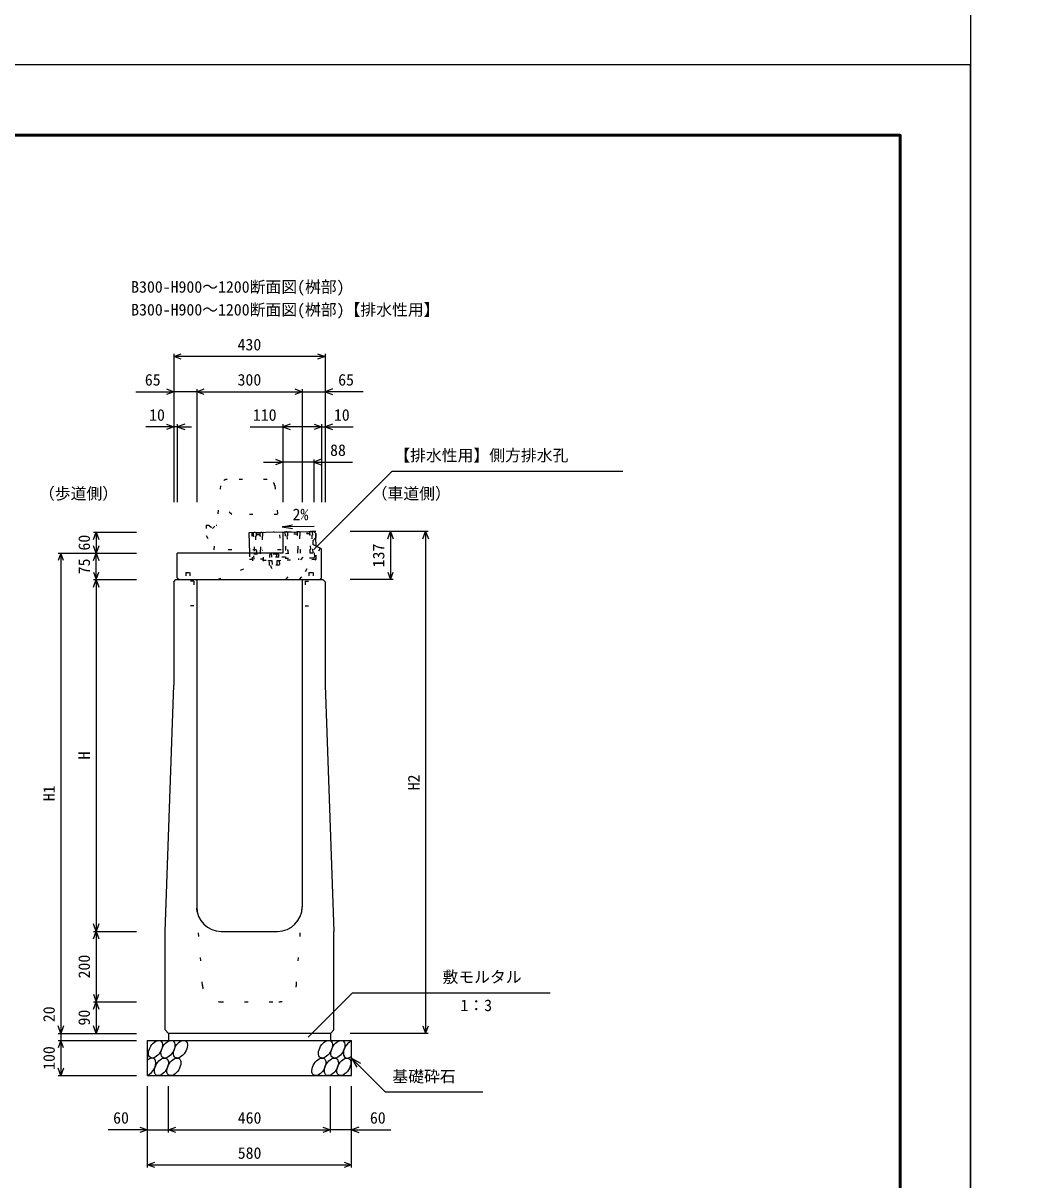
# Model space of a CAD drawing. Units: millimetres, scale not verified. Extents: x -12600 to 12600, y -5940 to 5940.
# Drawn here: x -6893 to -4000, y -3169 to 119 of the extents above; entities that cross this region are included whole.
import ezdxf
from ezdxf.enums import TextEntityAlignment as Align

# ---------------------------------------------------------------- set-up
doc = ezdxf.new("R2010")
doc.units = ezdxf.units.MM
doc.header["$LTSCALE"] = 40
doc.linetypes.add('DOTTED', pattern=[1.75, 0.25, -1.5])
for name, color, linetype, lineweight in [('0-0_DIM', 7, 'Continuous', 25), ('0-1_Defpoints', 5, 'Continuous', 25), ('0-2_HATCH', 6, 'DOTTED', 25), ('0-5_OUTLINE', 3, 'Continuous', 25), ('0-6_OUTLINE2', 4, 'DOTTED', 25), ('0-7_TXT', 7, 'Continuous', 25), ('0-8_WAKU', 3, 'Continuous', 25)]:
    doc.layers.add(name, color=color, linetype=linetype, lineweight=lineweight)
doc.styles.add('ＭＳ ゴシック', font='')
doc.styles.get('ＭＳ ゴシック').set_extended_font_data('MS Gothic')

msp = doc.modelspace()

# ---------------------------------------------------------------- linework, layer by layer
at = {"layer": '0-0_DIM'}
for p, q in [((-6465, -821.3), (-6465, -1242.94)), ((-6035, -821.3), (-6035, -1242.94)), ((-6035, -828.8), (-6465, -828.8)), ((-6573.38, -928.8), (-6465, -928.8)), ((-6400, -928.8), (-6465, -928.8)), ((-6400, -921.3), (-6400, -1242.94)), ((-6400, -928.8), (-6100, -928.8)), ((-6100, -921.3), (-6100, -1242.94)), ((-6100, -928.8), (-6035, -928.8)), ((-5926.62, -928.8), (-6035, -928.8)), ((-6465, -1028.8), (-6544.84, -1028.8)), ((-6455, -1028.8), (-6465, -1028.8)), ((-6455, -1021.3), (-6455, -1242.94)), ((-6455, -1028.8), (-6415.08, -1028.8)), ((-6247.82, -1028.8), (-6155, -1028.8)), ((-6155, -1021.3), (-6155, -1242.94)), ((-6045, -1028.8), (-6155, -1028.8)), ((-6045, -1021.3), (-6045, -1242.94)), ((-6045, -1028.8), (-6035, -1028.8)), ((-6035, -1028.8), (-5955.16, -1028.8)), ((-6210, -1128.8), (-6155, -1128.8)), ((-6067, -1128.8), (-6155, -1128.8)), ((-6067, -1121.3), (-6067, -1242.94)), ((-6067, -1128.8), (-5957, -1128.8)), ((-6066.54, -1377.09), (-5844.4, -1154.95)), ((-5844.4, -1154.95), (-5188.5, -1154.95)), ((-6693.5, -1327.94), (-6571, -1327.94)), ((-6686, -1327.94), (-6686, -1387.94)), ((-5741.5, -1325.94), (-5964, -1325.94)), ((-5849, -1325.94), (-5849, -1462.94)), ((-5749, -1325.94), (-5749, -2752.94)), ((-6793.5, -1387.94), (-6571, -1387.94)), ((-6786, -1387.94), (-6786, -2752.94)), ((-6686, -1462.94), (-6686, -1387.94)), ((-6693.5, -1462.94), (-6571, -1462.94)), ((-6686, -1462.94), (-6686, -2462.94)), ((-5841.5, -1462.94), (-5964, -1462.94)), ((-6693.5, -2462.94), (-6571, -2462.94)), ((-6686, -2462.94), (-6686, -2662.94)), ((-6693.5, -2662.94), (-6571, -2662.94)), ((-6686, -2662.94), (-6686, -2752.94)), ((-6082.89, -2763.75), (-5956.66, -2637.52)), ((-5956.66, -2637.52), (-5395.19, -2637.52)), ((-6793.5, -2752.94), (-6571, -2752.94)), ((-6786, -2752.94), (-6786, -2772.94)), ((-5741.5, -2752.94), (-5964, -2752.94)), ((-6793.5, -2772.94), (-6571, -2772.94)), ((-6786, -2772.94), (-6786, -2872.94)), ((-5960, -2822.94), (-5864.24, -2918.7)), ((-5960, -2822.94), (-5934.02, -2837.94)), ((-5960, -2822.94), (-5945, -2848.92)), ((-6793.5, -2872.94), (-6571, -2872.94)), ((-6540, -3134.31), (-6540, -2902.94)), ((-6480, -3034.31), (-6480, -2902.94)), ((-6020, -3034.31), (-6020, -2902.94)), ((-5960, -3134.31), (-5960, -2902.94)), ((-5864.24, -2918.7), (-5586.69, -2918.7)), ((-6540, -3026.81), (-6651.79, -3026.81)), ((-6540, -3026.81), (-6480, -3026.81)), ((-6480, -3026.81), (-6020, -3026.81)), ((-5960, -3026.81), (-6020, -3026.81)), ((-5960, -3026.81), (-5848.21, -3026.81)), ((-6540, -3126.81), (-5960, -3126.81))]:
    msp.add_line(p, q, dxfattribs=at)
for points in [[(-6443.86, -836.5), (-6465, -828.8), (-6443.86, -821.11)], [(-6056.14, -821.11), (-6035, -828.8), (-6056.14, -836.5)], [(-6486.14, -921.11), (-6465, -928.8), (-6486.14, -936.5)], [(-6378.86, -936.5), (-6400, -928.8), (-6378.86, -921.11)], [(-6121.14, -921.11), (-6100, -928.8), (-6121.14, -936.5)], [(-6013.86, -921.11), (-6035, -928.8), (-6013.86, -936.5)], [(-6486.14, -1021.11), (-6465, -1028.8), (-6486.14, -1036.5)], [(-6433.86, -1021.11), (-6455, -1028.8), (-6433.86, -1036.5)], [(-6133.86, -1021.11), (-6155, -1028.8), (-6133.86, -1036.5)], [(-6066.14, -1021.11), (-6045, -1028.8), (-6066.14, -1036.5)], [(-6013.86, -1021.11), (-6035, -1028.8), (-6013.86, -1036.5)], [(-6176.14, -1121.11), (-6155, -1128.8), (-6176.14, -1136.5)], [(-6045.86, -1121.11), (-6067, -1128.8), (-6045.86, -1136.5)], [(-6693.7, -1349.09), (-6686, -1327.94), (-6678.3, -1349.09)], [(-5856.7, -1347.09), (-5849, -1325.94), (-5841.3, -1347.09)], [(-5756.7, -1347.09), (-5749, -1325.94), (-5741.3, -1347.09)], [(-6678.3, -1366.8), (-6686, -1387.94), (-6693.7, -1366.8)], [(-6778.3, -1409.09), (-6786, -1387.94), (-6793.7, -1409.09)], [(-6693.7, -1409.09), (-6686, -1387.94), (-6678.3, -1409.09)], [(-6693.7, -1441.8), (-6686, -1462.94), (-6678.3, -1441.8)], [(-5856.7, -1441.8), (-5849, -1462.94), (-5841.3, -1441.8)], [(-6693.7, -1484.09), (-6686, -1462.94), (-6678.3, -1484.09)], [(-6678.3, -2441.8), (-6686, -2462.94), (-6693.7, -2441.8)], [(-6693.7, -2484.09), (-6686, -2462.94), (-6678.3, -2484.09)], [(-6693.7, -2641.8), (-6686, -2662.94), (-6678.3, -2641.8)], [(-6693.7, -2684.09), (-6686, -2662.94), (-6678.3, -2684.09)], [(-6778.3, -2731.8), (-6786, -2752.94), (-6793.7, -2731.8)], [(-6678.3, -2731.8), (-6686, -2752.94), (-6693.7, -2731.8)], [(-5756.7, -2731.8), (-5749, -2752.94), (-5741.3, -2731.8)], [(-6778.3, -2794.09), (-6786, -2772.94), (-6793.7, -2794.09)], [(-6778.3, -2851.8), (-6786, -2872.94), (-6793.7, -2851.8)], [(-6561.14, -3019.11), (-6540, -3026.81), (-6561.14, -3034.5)], [(-6458.86, -3034.5), (-6480, -3026.81), (-6458.86, -3019.11)], [(-6041.14, -3019.11), (-6020, -3026.81), (-6041.14, -3034.5)], [(-5938.86, -3019.11), (-5960, -3026.81), (-5938.86, -3034.5)], [(-6518.86, -3134.5), (-6540, -3126.81), (-6518.86, -3119.11)], [(-5981.14, -3119.11), (-5960, -3126.81), (-5981.14, -3134.5)]]:
    msp.add_lwpolyline(points, dxfattribs=at)
at = {"layer": '0-1_Defpoints'}
for points in [[(-4200, -5940), (12600, -5940), (12600, 5940), (-4200, 5940)], [(-12600, -5940), (-4200, -5940), (-4200, 0), (-12600, 0)]]:
    msp.add_lwpolyline(points, close=True, dxfattribs=at)
at = {"layer": '0-2_HATCH'}
for p, q in [((-6240.76, -1409.59), (-6242.28, -1329.6)), ((-6071.31, -1326.85), (-6238.28, -1330.03)), ((-6219.61, -1329.67), (-6231.23, -1332.37)), ((-6219.5, -1335.67), (-6231.16, -1335.89)), ((-6212.61, -1329.54), (-6211.19, -1404.53)), ((-6061.32, -1326.16), (-6155, -1327.94)), ((-6148.96, -1328.33), (-6147.53, -1403.31)), ((-6113.63, -1327.65), (-6141.85, -1334.19)), ((-6113.52, -1333.65), (-6141.85, -1334.19)), ((-6078.31, -1326.98), (-6106.52, -1333.52)), ((-6078.19, -1332.98), (-6106.52, -1333.52)), ((-6064.46, -1397.23), (-6065.82, -1326.24)), ((-6061, -1342.85), (-6061.32, -1326.16)), ((-6236.85, -1405.01), (-6237.32, -1380.02)), ((-6070.35, -1376.84), (-6069.88, -1401.83)), ((-6059.85, -1403.14), (-6060.53, -1367.77)), ((-6068.88, -1401.82), (-6240.85, -1405.09)), ((-6062.79, -1406.2), (-6240.76, -1409.59)), ((-6237.13, -1390.02), (-6211.47, -1389.53)), ((-6147.62, -1398.81), (-6211.27, -1400.03)), ((-6195.54, -1408.73), (-6162.54, -1408.1)), ((-6192.63, -1422.68), (-6192.86, -1410.18)), ((-6190, -1390.26), (-6192.46, -1392.19)), ((-6192.3, -1399.69), (-6192.46, -1392.19)), ((-6166.06, -1399.15), (-6192.3, -1399.69)), ((-6192.06, -1391.84), (-6190, -1390.26)), ((-6168.75, -1389.82), (-6190, -1390.26)), ((-6186.06, -1399.56), (-6186.21, -1392.06)), ((-6185.94, -1410.05), (-6185.7, -1422.54)), ((-6172.31, -1399.27), (-6172.46, -1391.78)), ((-6172.08, -1409.78), (-6171.85, -1422.28)), ((-6166.63, -1391.31), (-6168.75, -1389.82)), ((-6166.06, -1399.15), (-6166.21, -1391.65)), ((-6165.16, -1409.65), (-6164.92, -1422.15)), ((-6162.54, -1408.1), (-6162.51, -1409.6)), ((-6147.82, -1388.32), (-6070.16, -1386.84)), ((-6110.87, -1402.62), (-6110.78, -1407.11)), ((-6164.92, -1422.15), (-6192.63, -1422.68))]:
    msp.add_line(p, q, dxfattribs=at)
at = {"layer": '0-2_HATCH', "linetype": 'Continuous'}
msp.add_line((-6060.53, -1367.77), (-6061, -1342.85), dxfattribs=at)
msp.add_lwpolyline([(-6155, -1327.94), (-6251.28, -1329.78), (-6250.18, -1387.94)], dxfattribs=at)
at = {"layer": '0-2_HATCH'}
for points in [[(-6237.32, -1380.02), (-6235.82, -1379.99), (-6236.59, -1340), (-6238.09, -1340.03), (-6238.28, -1330.03)], [(-6232.78, -1329.92), (-6233.29, -1329.23), (-6236.29, -1329.29), (-6236.78, -1330)], [(-6231.28, -1329.89), (-6231.09, -1339.89), (-6232.59, -1339.92), (-6231.82, -1379.91), (-6230.33, -1379.89), (-6230.13, -1389.88)], [(-6218.47, -1389.66), (-6218.66, -1379.66), (-6217.16, -1379.64), (-6217.92, -1339.64), (-6219.42, -1339.67), (-6219.61, -1329.67)], [(-6214.11, -1329.57), (-6214.63, -1328.88), (-6217.63, -1328.93), (-6218.11, -1329.64)], [(-6212.42, -1339.54), (-6213.92, -1339.57), (-6213.16, -1379.56), (-6211.66, -1379.53)], [(-6178.79, -1328.9), (-6179.3, -1328.2), (-6182.3, -1328.26), (-6182.79, -1328.97)], [(-6148.01, -1378.32), (-6146.51, -1378.29), (-6147.27, -1338.3), (-6148.77, -1338.33)], [(-6143.46, -1328.22), (-6143.97, -1327.53), (-6146.97, -1327.59), (-6147.46, -1328.3)], [(-6141.96, -1328.19), (-6141.77, -1338.19), (-6143.27, -1338.22), (-6142.51, -1378.21), (-6141.01, -1378.18), (-6140.82, -1388.18)], [(-6112.49, -1387.64), (-6112.68, -1377.65), (-6111.18, -1377.62), (-6111.94, -1337.62), (-6113.44, -1337.65), (-6113.63, -1327.65)], [(-6108.13, -1327.55), (-6108.65, -1326.86), (-6111.65, -1326.92), (-6112.13, -1327.63)], [(-6106.63, -1327.52), (-6106.44, -1337.52), (-6107.94, -1337.55), (-6107.18, -1377.54), (-6105.68, -1377.51), (-6105.49, -1387.51)], [(-6077.16, -1386.97), (-6077.35, -1376.97), (-6075.85, -1376.94), (-6076.61, -1336.95), (-6078.11, -1336.98), (-6078.31, -1326.98)], [(-6072.81, -1326.88), (-6073.32, -1326.19), (-6076.32, -1326.24), (-6076.81, -1326.95)], [(-6071.31, -1326.85), (-6071.12, -1336.85), (-6072.62, -1336.87), (-6071.85, -1376.87), (-6070.35, -1376.84)], [(-6250.18, -1387.94), (-6249.85, -1404.76), (-6240.86, -1404.59)], [(-6162.51, -1409.6), (-6195.51, -1410.23), (-6195.54, -1408.73)]]:
    msp.add_lwpolyline(points, dxfattribs=at)
for centre, radius, start, end in [((-6189.27, -1395.4), 4.53, 47.57461, 134.78335), ((-6178.96, -1410.2), 19.53, 70.56972, 111.78823), ((-6169.27, -1394.99), 4.53, 47.57461, 134.78335), ((-6068.96, -1397.32), 4.5, 271.09113, 1.09113), ((-6062.85, -1403.2), 3, 271.09113, 1.09113), ((-6178.77, -1422.41), 11, 181.09113, 1.09113)]:
    msp.add_arc(centre, radius, start, end, dxfattribs=at)
at = {"layer": '0-2_HATCH', "linetype": 'Continuous'}
for centre in [(-6517.11, -2797.94), (-6481.63, -2797.94), (-6446.16, -2797.94), (-6033.95, -2797.94), (-5998.48, -2797.94), (-6500.23, -2847.94), (-6464.75, -2847.94), (-6052.55, -2847.94), (-6017.07, -2847.94), (-5981.59, -2847.94)]:
    msp.add_ellipse(centre, major_axis=(14.54, 23.54), ratio=0.5792, dxfattribs=at)
for centre, start_param, end_param in [((-5963, -2797.94), 0.6666252, 4.1103269), ((-6535.7, -2847.94), 3.7419964, 7.318141)]:
    msp.add_ellipse(centre, major_axis=(14.54, 23.54), ratio=0.5792, start_param=start_param, end_param=end_param, dxfattribs=at)
at = {"layer": '0-5_OUTLINE', "linetype": 'DOTTED'}
for p, q in [((-6199.54, -1177.99), (-6313.34, -1177.99)), ((-6331.81, -1195.99), (-6343, -1307.94)), ((-6178.2, -1195.95), (-6160, -1377.94)), ((-6373, -1307.94), (-6373, -1337.94)), ((-6373, -1307.94), (-6365, -1307.94)), ((-6365, -1307.94), (-6355, -1317.94)), ((-6373, -1337.94), (-6350, -1377.94)), ((-6160, -1377.94), (-6350, -1377.94))]:
    msp.add_line(p, q, dxfattribs=at)
at = {"layer": '0-5_OUTLINE'}
for p, q in [((-6155, -1327.94), (-6067, -1326.27)), ((-6155, -1327.94), (-6155, -1387.94)), ((-6070, -1352.85), (-6061, -1342.85)), ((-6067, -1326.27), (-6061, -1332.15)), ((-6061, -1332.15), (-6061, -1342.85)), ((-6070, -1352.85), (-6070, -1362.85)), ((-6045, -1375.85), (-6070, -1362.85)), ((-6045, -1457.94), (-6045, -1375.85)), ((-6455, -1457.94), (-6455, -1387.94)), ((-6155, -1387.94), (-6455, -1387.94)), ((-6465, -1468.94), (-6459, -1462.94)), ((-6465, -1468.94), (-6465, -1762.94)), ((-6459, -1462.94), (-6041, -1462.94)), ((-6455, -1457.94), (-6450, -1462.94)), ((-6400, -1462.94), (-6400, -2392.94)), ((-6100, -1462.94), (-6100, -2392.94)), ((-6050, -1462.94), (-6045, -1457.94)), ((-6041, -1462.94), (-6035, -1468.94)), ((-6035, -1468.94), (-6035, -1762.94)), ((-6490, -2462.94), (-6465, -1762.94)), ((-6035, -1762.94), (-6010, -2462.94)), ((-6490, -2742.94), (-6490, -2462.94)), ((-6330, -2462.94), (-6170, -2462.94)), ((-6490, -2742.94), (-6480, -2752.94)), ((-6020, -2752.94), (-6480, -2752.94)), ((-6480, -2752.94), (-6480, -2772.94)), ((-6020, -2752.94), (-6020, -2772.94)), ((-6540, -2772.94), (-5960, -2772.94)), ((-6540, -2872.94), (-6540, -2772.94)), ((-5960, -2872.94), (-5960, -2772.94)), ((-6540, -2872.94), (-5960, -2872.94))]:
    msp.add_line(p, q, dxfattribs=at)
at = {"layer": '0-5_OUTLINE', "linetype": 'DOTTED'}
msp.add_lwpolyline([(-6355, -1317.94), (-6345, -1307.94), (-6343, -1307.94)], dxfattribs=at)
at = {"layer": '0-5_OUTLINE'}
msp.add_lwpolyline([(-6020, -2752.94), (-6010, -2742.94), (-6010, -2462.94)], dxfattribs=at)
at = {"layer": '0-5_OUTLINE', "linetype": 'DOTTED'}
for centre, start, end in [((-6311.9, -1197.94), 94.13229, 174.40835), ((-6198.1, -1197.94), 4.08463, 93.6009)]:
    msp.add_arc(centre, 20, start, end, dxfattribs=at)
at = {"layer": '0-5_OUTLINE'}
for centre, start, end in [((-6330, -2392.94), 180, 270), ((-6170, -2392.94), 270, 0)]:
    msp.add_arc(centre, 70, start, end, dxfattribs=at)
at = {"layer": '0-6_OUTLINE2'}
for p, q in [((-6350, -1377.94), (-6343, -1307.94)), ((-6146.21, -1462.79), (-6070, -1362.85)), ((-6048.67, -1373.94), (-6105.81, -1462.79)), ((-6340.12, -1462.94), (-6208.77, -1408.98)), ((-6107.2, -1462.94), (-6059.88, -1401.64)), ((-6431, -1442.44), (-6419, -1442.44)), ((-6431, -1442.44), (-6431, -1467.44)), ((-6419, -1442.44), (-6419, -1467.44)), ((-6081, -1442.44), (-6069, -1442.44)), ((-6081, -1442.44), (-6081, -1467.44)), ((-6069, -1442.44), (-6069, -1467.44)), ((-6408, -1467.44), (-6463.5, -1467.44)), ((-6408, -1467.44), (-6408, -1537.44)), ((-6092, -1467.44), (-6092, -1537.44)), ((-6092, -1467.44), (-6036.5, -1467.44)), ((-6408, -1537.44), (-6463.5, -1537.44)), ((-6092, -1537.44), (-6036.5, -1537.44)), ((-6383.43, -2616.64), (-6400, -2392.94)), ((-6116.57, -2616.64), (-6100, -2392.94)), ((-6333.57, -2662.94), (-6166.43, -2662.94))]:
    msp.add_line(p, q, dxfattribs=at)
msp.add_lwpolyline([(-6170, -1277.94), (-6300, -1277.94), (-6337, -1247.94)], dxfattribs=at)
for centre, start, end in [((-6333.57, -2612.94), 184.23639, 270), ((-6166.43, -2612.94), 270, 355.76361)]:
    msp.add_arc(centre, 50, start, end, dxfattribs=at)
at = {"layer": '0-7_TXT'}
msp.add_line((-6156.83, -1313.34), (-6127.19, -1317.99), dxfattribs=at)
msp.add_lwpolyline([(-6066.41, -1311.62), (-6156.83, -1313.34), (-6127.39, -1307.57)], dxfattribs=at)
at = {"layer": '0-8_WAKU', "lineweight": 50}
msp.add_lwpolyline([(-12400, -5740), (-4400, -5740), (-4400, -200), (-12400, -200)], close=True, dxfattribs=at)

# ---------------------------------------------------------------- texts
at = {"layer": '0-0_DIM', "style": 'ＭＳ ゴシック'}
for s, p in [('430', (-6283.75, -821.3)), ('65', (-6547.34, -921.3)), ('300', (-6283.75, -921.3)), ('65', (-5997.66, -921.3)), ('10', (-6535.21, -1021.3)), ('110', (-6240.27, -1021.3)), ('10', (-6009.79, -1021.3)), ('88', (-6020.68, -1121.3)), ('【排水性用】側方排水孔', (-5838.21, -1136.21)), ('（歩道側）', (-6848.39, -1244.65)), ('（車道側）', (-5902.57, -1244.65)), ('敷モルタル', (-5701.06, -2618.78)), ('1：3', (-5650.06, -2699.47)), ('基礎砕石', (-5843.68, -2901.53)), ('60', (-6637.5, -3019.31)), ('460', (-6283.22, -3019.31)), ('60', (-5907.5, -3019.31)), ('580', (-6283.22, -3119.31))]:
    msp.add_text(s, height=32.99, dxfattribs=at).set_placement(p, align=Align.BOTTOM_LEFT)
for s, p in [('60', (-6693.5, -1380.44)), ('137', (-5856.5, -1428.19)), ('75', (-6693.5, -1447.94)), ('H', (-6693.5, -1974.19)), ('H2', (-5756.5, -2061.94)), ('H1', (-6793.5, -2092.94)), ('200', (-6693.5, -2596.69)), ('20', (-6793.5, -2721.13)), ('90', (-6693.5, -2730.44)), ('100', (-6793.5, -2856.69))]:
    msp.add_text(s, height=32.99, rotation=90, dxfattribs=at).set_placement(p, align=Align.BOTTOM_LEFT)
at = {"layer": '0-7_TXT', "style": 'ＭＳ ゴシック'}
for s, p in [('B300-H900～1200断面図(桝部)', (-6586.24, -657.34)), ('B300-H900～1200断面図(桝部)【排水性用】', (-6586.24, -722.21)), ('2%', (-6127.26, -1304.01))]:
    msp.add_text(s, height=32.99, dxfattribs=at).set_placement(p, align=Align.BOTTOM_LEFT)

doc.saveas('drawing.dxf')
